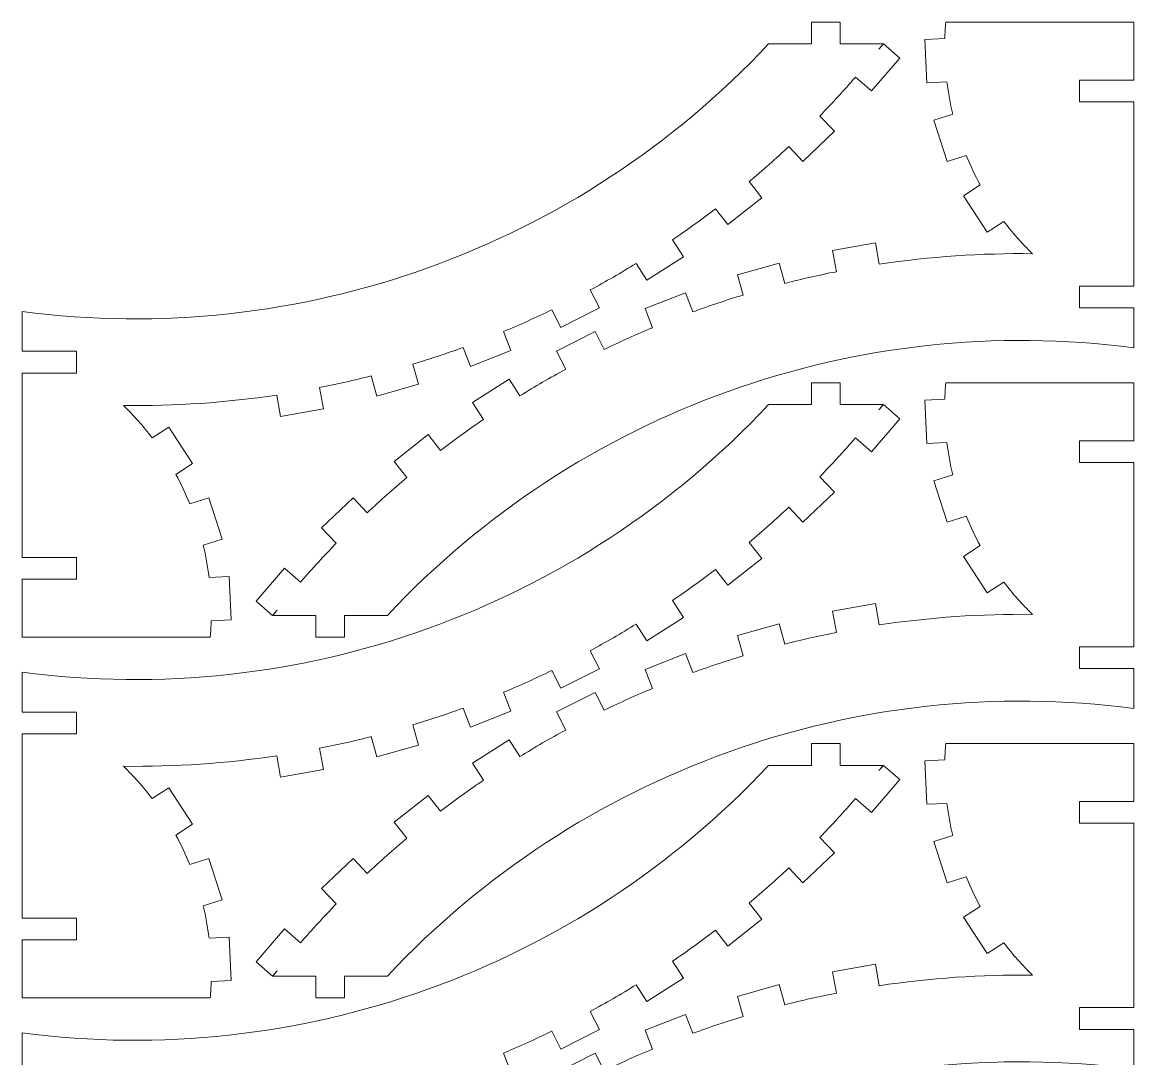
# Model space of a CAD drawing. Header units: millimetres. Extents: x -335 to 313, y -342 to 319.
# Drawn here: x 0.8 to 154.5, y 175.9 to 319.2 of the extents above; entities that cross this region are included whole.
import ezdxf

# ---------------------------------------------------------------- set-up
doc = ezdxf.new("R2010")
doc.units = ezdxf.units.MM
doc.header["$MEASUREMENT"] = 0
doc.layers.add('Camada 1', color=7, linetype='Continuous')

msp = doc.modelspace()

# ---------------------------------------------------------------- linework, layer by layer
at = {"layer": 'Camada 1', "lineweight": 20}
for points in [[(0.8159, 245.2043), (0.8159, 245.2043), (0.8159, 246.9854), (0.8159, 246.9854), (0.8159, 246.9854), (0.8159, 246.9854), (0.8159, 249.5902), (0.8159, 249.5902), (0.8159, 249.5902), (0.8159, 249.5902), (0.8159, 250.8684), (0.8159, 250.8684), (0.8159, 250.8684), (0.8159, 250.8684), (0.8159, 252.1183), (0.8159, 252.1183), (0.8159, 252.1183), (0.8159, 252.1183), (0.8159, 255.8754), (0.8159, 255.8754), (0.8159, 255.8754), (0.8159, 255.8754), (0.8159, 257.0597), (0.8159, 257.0597), (0.8159, 257.0597), (0.8159, 257.0597), (0.8159, 260.6249), (0.8159, 260.6249), (0.8159, 260.6249), (0.8159, 263.9847), (0.8159, 267.3445), (0.8159, 270.7043), (0.8159, 270.7043), (0.8159, 270.7043), (8.3074, 270.7043), (8.3074, 270.7043), (8.3074, 270.7043), (8.3074, 270.7043), (8.3074, 273.7043), (8.3074, 273.7043), (8.3074, 273.7043), (8.3074, 273.7043), (0.8159, 273.7043), (0.8159, 273.7043), (0.8159, 273.7043), (0.8159, 273.7043), (0.8159, 279.2072), (0.8159, 279.2072), (0.8159, 279.2072), (39.1593, 274.1957), (77.568, 287.9687), (103.9892, 316.2043), (103.9892, 316.2043), (103.9892, 316.2043), (109.9026, 316.2043), (109.9026, 316.2043), (109.9026, 316.2043), (109.9026, 316.2043), (109.9026, 319.2043), (109.9026, 319.2043), (109.9026, 319.2043), (109.9026, 319.2043), (113.9026, 319.2043), (113.9026, 319.2043), (113.9026, 319.2043), (113.9026, 319.2043), (113.9026, 316.2043), (113.9026, 316.2043), (113.9026, 316.2043), (113.9026, 316.2043), (119.8159, 316.2043), (119.8159, 316.2043), (119.8159, 316.2043), (119.6295, 315.9691), (119.4423, 315.7346), (119.2544, 315.5007), (119.2544, 315.5007), (119.2544, 315.5007), (119.8574, 316.2043), (119.8574, 316.2043), (119.8574, 316.2043), (119.8574, 316.2043), (122.1353, 314.2521), (122.1353, 314.2521), (122.1353, 314.2521), (122.1353, 314.2521), (118.2308, 309.6963), (118.2308, 309.6963), (118.2308, 309.6963), (118.2308, 309.6963), (116.0004, 311.6078), (116.0004, 311.6078), (116.0004, 311.6078), (114.4034, 309.7702), (112.7559, 307.9772), (111.0597, 306.2307), (111.0597, 306.2307), (111.0597, 306.2307), (113.0802, 304.1219), (113.0802, 304.1219), (113.0802, 304.1219), (113.0802, 304.1219), (108.7478, 299.9709), (108.7478, 299.9709), (108.7478, 299.9709), (108.7478, 299.9709), (106.7824, 302.0223), (106.7824, 302.0223), (106.7824, 302.0223), (105.0066, 300.3528), (103.1849, 298.7328), (101.3193, 297.1642), (101.3193, 297.1642), (101.3193, 297.1642), (103.0754, 294.9285), (103.0754, 294.9285), (103.0754, 294.9285), (103.0754, 294.9285), (98.3568, 291.2224), (98.3568, 291.2224), (98.3568, 291.2224), (98.3568, 291.2224), (96.6402, 293.408), (96.6402, 293.408), (96.6402, 293.408), (94.704, 291.9248), (92.7271, 290.4955), (90.7118, 289.1219), (90.7118, 289.1219), (90.7118, 289.1219), (92.2172, 286.7606), (92.2172, 286.7606), (92.2172, 286.7606), (92.2172, 286.7606), (87.158, 283.535), (87.158, 283.535), (87.158, 283.535), (87.158, 283.535), (85.6782, 285.856), (85.6782, 285.856), (85.6782, 285.856), (83.6021, 284.5751), (81.4908, 283.352), (79.3469, 282.1881), (79.3469, 282.1881), (79.3469, 282.1881), (80.6104, 279.6968), (80.6104, 279.6968), (80.6104, 279.6968), (80.6104, 279.6968), (75.2593, 276.9829), (75.2593, 276.9829), (75.2593, 276.9829), (75.2593, 276.9829), (74.0101, 279.446), (74.0101, 279.446), (74.0101, 279.446), (71.8161, 278.381), (69.593, 277.377), (67.3434, 276.4352), (67.3434, 276.4352), (67.3434, 276.4352), (68.3669, 273.8052), (68.3669, 273.8052), (68.3669, 273.8052), (68.3669, 273.8052), (62.7754, 271.6292), (62.7754, 271.6292), (62.7754, 271.6292), (62.7754, 271.6292), (61.7576, 274.2445), (61.7576, 274.2445), (61.7576, 274.2445), (59.4692, 273.4065), (57.158, 272.632), (54.8267, 271.922), (54.8267, 271.922), (54.8267, 271.922), (55.6046, 269.1427), (55.6046, 269.1427), (55.6046, 269.1427), (55.6046, 269.1427), (49.8266, 267.5255), (49.8266, 267.5255), (49.8266, 267.5255), (49.8266, 267.5255), (49.0487, 270.3047), (49.0487, 270.3047), (49.0487, 270.3047), (46.6904, 269.7021), (44.3159, 269.1648), (41.9278, 268.6935), (41.9278, 268.6935), (41.9278, 268.6935), (42.4466, 265.7542), (42.4466, 265.7542), (42.4466, 265.7542), (42.4466, 265.7542), (36.5379, 264.7114), (36.5379, 264.7114), (36.5379, 264.7114), (36.5379, 264.7114), (36.0165, 267.6657), (36.0165, 267.6657), (36.0165, 267.6657), (29.0004, 266.6096), (21.9106, 266.1209), (14.8159, 266.2043), (14.8159, 266.2043), (16.2474, 264.8145), (17.5729, 263.3195), (18.7813, 261.7319), (18.7813, 261.7319), (18.7813, 261.7319), (21.1022, 263.2377), (21.1022, 263.2377), (21.1022, 263.2377), (21.1022, 263.2377), (24.3679, 258.2043), (24.3679, 258.2043), (24.3679, 258.2043), (24.3679, 258.2043), (22.047, 256.6985), (22.047, 256.6985), (22.047, 256.6985), (22.7708, 255.3748), (23.4193, 254.0113), (23.9891, 252.6144), (23.9891, 252.6144), (23.9891, 252.6144), (26.622, 253.4644), (26.622, 253.4644), (26.622, 253.4644), (26.622, 253.4644), (28.4653, 247.7545), (28.4653, 247.7545), (28.4653, 247.7545), (28.4653, 247.7545), (25.8324, 246.9046), (25.8324, 246.9046), (25.8324, 246.9046), (26.1869, 245.4382), (26.4582, 243.9529), (26.6449, 242.4558), (26.6449, 242.4558), (26.6449, 242.4558), (29.4082, 242.5914), (29.4082, 242.5914), (29.4082, 242.5914), (29.4082, 242.5914), (29.7021, 236.5986), (29.7021, 236.5986), (29.7021, 236.5986), (29.7021, 236.5986), (26.9388, 236.463), (26.9388, 236.463), (26.9388, 236.463), (26.9191, 235.7091), (26.8782, 234.9559), (26.8159, 234.2043), (26.8159, 234.2043), (26.8159, 234.2043), (0.8159, 234.2043), (0.8159, 234.2043), (0.8159, 234.2043), (0.8159, 234.2043), (0.8159, 242.2043), (0.8159, 242.2043), (0.8159, 242.2043), (0.8159, 242.2043), (8.3074, 242.2043), (8.3074, 242.2043), (8.3074, 242.2043), (8.3074, 242.2043), (8.3074, 245.2043), (8.3074, 245.2043), (8.3074, 245.2043), (8.3074, 245.2043), (0.8159, 245.2043), (0.8159, 245.2043)], [(154.4739, 308.2043), (154.4739, 308.2043), (154.4739, 305.1937), (154.4739, 305.1937), (154.4739, 305.1937), (154.4739, 305.1937), (154.4739, 299.9421), (154.4739, 299.9421), (154.4739, 299.9421), (154.4739, 299.9421), (154.4739, 298.2488), (154.4739, 298.2488), (154.4739, 298.2488), (154.4739, 298.2488), (154.4739, 294.4516), (154.4739, 294.4516), (154.4739, 294.4516), (154.4739, 294.4516), (154.4739, 293.4051), (154.4739, 293.4051), (154.4739, 293.4051), (154.4739, 293.4051), (154.4739, 292.4408), (154.4739, 292.4408), (154.4739, 292.4408), (154.4739, 292.4408), (154.4739, 286.4286), (154.4739, 286.4286), (154.4739, 286.4286), (154.4739, 286.4286), (154.4739, 282.7043), (154.4739, 282.7043), (154.4739, 282.7043), (154.4739, 282.7043), (146.9824, 282.7043), (146.9824, 282.7043), (146.9824, 282.7043), (146.9824, 282.7043), (146.9824, 279.7043), (146.9824, 279.7043), (146.9824, 279.7043), (146.9824, 279.7043), (154.4739, 279.7043), (154.4739, 279.7043), (154.4739, 279.7043), (154.4739, 279.7043), (154.4739, 274.2014), (154.4739, 274.2014), (154.4739, 274.2014), (116.1305, 279.2129), (77.7218, 265.4399), (51.3006, 237.2043), (51.3006, 237.2043), (51.3006, 237.2043), (45.3872, 237.2043), (45.3872, 237.2043), (45.3872, 237.2043), (45.3872, 237.2043), (45.3872, 234.2043), (45.3872, 234.2043), (45.3872, 234.2043), (45.3872, 234.2043), (41.3872, 234.2043), (41.3872, 234.2043), (41.3872, 234.2043), (41.3872, 234.2043), (41.3872, 237.2043), (41.3872, 237.2043), (41.3872, 237.2043), (41.3872, 237.2043), (35.4739, 237.2043), (35.4739, 237.2043), (35.4739, 237.2043), (35.6603, 237.4395), (35.8475, 237.674), (36.0354, 237.9079), (36.0354, 237.9079), (36.0354, 237.9079), (35.4324, 237.2043), (35.4324, 237.2043), (35.4324, 237.2043), (35.4324, 237.2043), (33.1545, 239.1565), (33.1545, 239.1565), (33.1545, 239.1565), (33.1545, 239.1565), (37.059, 243.7123), (37.059, 243.7123), (37.059, 243.7123), (37.059, 243.7123), (39.2894, 241.8008), (39.2894, 241.8008), (39.2894, 241.8008), (40.8864, 243.6384), (42.5339, 245.4314), (44.2301, 247.1779), (44.2301, 247.1779), (44.2301, 247.1779), (42.2096, 249.2867), (42.2096, 249.2867), (42.2096, 249.2867), (42.2096, 249.2867), (46.542, 253.4377), (46.542, 253.4377), (46.542, 253.4377), (46.542, 253.4377), (48.5074, 251.3863), (48.5074, 251.3863), (48.5074, 251.3863), (50.2832, 253.0558), (52.1049, 254.6758), (53.9705, 256.2444), (53.9705, 256.2444), (53.9705, 256.2444), (52.2144, 258.4801), (52.2144, 258.4801), (52.2144, 258.4801), (52.2144, 258.4801), (56.933, 262.1862), (56.933, 262.1862), (56.933, 262.1862), (56.933, 262.1862), (58.6496, 260.0006), (58.6496, 260.0006), (58.6496, 260.0006), (60.5858, 261.4838), (62.5627, 262.9131), (64.578, 264.2867), (64.578, 264.2867), (64.578, 264.2867), (63.0726, 266.648), (63.0726, 266.648), (63.0726, 266.648), (63.0726, 266.648), (68.1318, 269.8736), (68.1318, 269.8736), (68.1318, 269.8736), (68.1318, 269.8736), (69.6116, 267.5526), (69.6116, 267.5526), (69.6116, 267.5526), (71.6877, 268.8335), (73.799, 270.0566), (75.9429, 271.2205), (75.9429, 271.2205), (75.9429, 271.2205), (74.6794, 273.7118), (74.6794, 273.7118), (74.6794, 273.7118), (74.6794, 273.7118), (80.0305, 276.4257), (80.0305, 276.4257), (80.0305, 276.4257), (80.0305, 276.4257), (81.2797, 273.9626), (81.2797, 273.9626), (81.2797, 273.9626), (83.4737, 275.0276), (85.6968, 276.0316), (87.9464, 276.9734), (87.9464, 276.9734), (87.9464, 276.9734), (86.9229, 279.6034), (86.9229, 279.6034), (86.9229, 279.6034), (86.9229, 279.6034), (92.5144, 281.7794), (92.5144, 281.7794), (92.5144, 281.7794), (92.5144, 281.7794), (93.5322, 279.1641), (93.5322, 279.1641), (93.5322, 279.1641), (95.8206, 280.0021), (98.1318, 280.7766), (100.4631, 281.4866), (100.4631, 281.4866), (100.4631, 281.4866), (99.6852, 284.2659), (99.6852, 284.2659), (99.6852, 284.2659), (99.6852, 284.2659), (105.4632, 285.8831), (105.4632, 285.8831), (105.4632, 285.8831), (105.4632, 285.8831), (106.2411, 283.1039), (106.2411, 283.1039), (106.2411, 283.1039), (108.5994, 283.7065), (110.9739, 284.2438), (113.362, 284.7151), (113.362, 284.7151), (113.362, 284.7151), (112.8432, 287.6544), (112.8432, 287.6544), (112.8432, 287.6544), (112.8432, 287.6544), (118.7519, 288.6972), (118.7519, 288.6972), (118.7519, 288.6972), (118.7519, 288.6972), (119.2733, 285.7429), (119.2733, 285.7429), (119.2733, 285.7429), (126.2894, 286.799), (133.3792, 287.2877), (140.4739, 287.2043), (140.4739, 287.2043), (139.0424, 288.5941), (137.7169, 290.0891), (136.5085, 291.6767), (136.5085, 291.6767), (136.5085, 291.6767), (134.1876, 290.1709), (134.1876, 290.1709), (134.1876, 290.1709), (134.1876, 290.1709), (130.9219, 295.2043), (130.9219, 295.2043), (130.9219, 295.2043), (130.9219, 295.2043), (133.2428, 296.7101), (133.2428, 296.7101), (133.2428, 296.7101), (132.519, 298.0338), (131.8705, 299.3973), (131.3007, 300.7942), (131.3007, 300.7942), (131.3007, 300.7942), (128.6678, 299.9442), (128.6678, 299.9442), (128.6678, 299.9442), (128.6678, 299.9442), (126.8245, 305.6541), (126.8245, 305.6541), (126.8245, 305.6541), (126.8245, 305.6541), (129.4574, 306.504), (129.4574, 306.504), (129.4574, 306.504), (129.1029, 307.9704), (128.8316, 309.4557), (128.6449, 310.9528), (128.6449, 310.9528), (128.6449, 310.9528), (125.8816, 310.8172), (125.8816, 310.8172), (125.8816, 310.8172), (125.8816, 310.8172), (125.5877, 316.81), (125.5877, 316.81), (125.5877, 316.81), (125.5877, 316.81), (128.351, 316.9456), (128.351, 316.9456), (128.351, 316.9456), (128.3707, 317.6995), (128.4116, 318.4527), (128.4739, 319.2043), (128.4739, 319.2043), (128.4739, 319.2043), (154.4739, 319.2043), (154.4739, 319.2043), (154.4739, 319.2043), (154.4739, 319.2043), (154.4739, 311.2043), (154.4739, 311.2043), (154.4739, 311.2043), (154.4739, 311.2043), (146.9824, 311.2043), (146.9824, 311.2043), (146.9824, 311.2043), (146.9824, 311.2043), (146.9824, 308.2043), (146.9824, 308.2043), (146.9824, 308.2043), (146.9824, 308.2043), (154.4739, 308.2043), (154.4739, 308.2043)], [(0.8159, 195.3343), (0.8159, 195.3343), (0.8159, 197.1154), (0.8159, 197.1154), (0.8159, 197.1154), (0.8159, 197.1154), (0.8159, 199.7202), (0.8159, 199.7202), (0.8159, 199.7202), (0.8159, 199.7202), (0.8159, 200.9984), (0.8159, 200.9984), (0.8159, 200.9984), (0.8159, 200.9984), (0.8159, 202.2483), (0.8159, 202.2483), (0.8159, 202.2483), (0.8159, 202.2483), (0.8159, 206.0054), (0.8159, 206.0054), (0.8159, 206.0054), (0.8159, 206.0054), (0.8159, 207.1897), (0.8159, 207.1897), (0.8159, 207.1897), (0.8159, 207.1897), (0.8159, 210.7549), (0.8159, 210.7549), (0.8159, 210.7549), (0.8159, 214.1147), (0.8159, 217.4745), (0.8159, 220.8343), (0.8159, 220.8343), (0.8159, 220.8343), (8.3074, 220.8343), (8.3074, 220.8343), (8.3074, 220.8343), (8.3074, 220.8343), (8.3074, 223.8343), (8.3074, 223.8343), (8.3074, 223.8343), (8.3074, 223.8343), (0.8159, 223.8343), (0.8159, 223.8343), (0.8159, 223.8343), (0.8159, 223.8343), (0.8159, 229.3372), (0.8159, 229.3372), (0.8159, 229.3372), (39.1593, 224.3257), (77.568, 238.0987), (103.9892, 266.3343), (103.9892, 266.3343), (103.9892, 266.3343), (109.9026, 266.3343), (109.9026, 266.3343), (109.9026, 266.3343), (109.9026, 266.3343), (109.9026, 269.3343), (109.9026, 269.3343), (109.9026, 269.3343), (109.9026, 269.3343), (113.9026, 269.3343), (113.9026, 269.3343), (113.9026, 269.3343), (113.9026, 269.3343), (113.9026, 266.3343), (113.9026, 266.3343), (113.9026, 266.3343), (113.9026, 266.3343), (119.8159, 266.3343), (119.8159, 266.3343), (119.8159, 266.3343), (119.6295, 266.0991), (119.4423, 265.8646), (119.2544, 265.6307), (119.2544, 265.6307), (119.2544, 265.6307), (119.8574, 266.3343), (119.8574, 266.3343), (119.8574, 266.3343), (119.8574, 266.3343), (122.1353, 264.3821), (122.1353, 264.3821), (122.1353, 264.3821), (122.1353, 264.3821), (118.2308, 259.8263), (118.2308, 259.8263), (118.2308, 259.8263), (118.2308, 259.8263), (116.0004, 261.7378), (116.0004, 261.7378), (116.0004, 261.7378), (114.4034, 259.9002), (112.7559, 258.1072), (111.0597, 256.3607), (111.0597, 256.3607), (111.0597, 256.3607), (113.0802, 254.2519), (113.0802, 254.2519), (113.0802, 254.2519), (113.0802, 254.2519), (108.7478, 250.1009), (108.7478, 250.1009), (108.7478, 250.1009), (108.7478, 250.1009), (106.7824, 252.1523), (106.7824, 252.1523), (106.7824, 252.1523), (105.0066, 250.4828), (103.1849, 248.8628), (101.3193, 247.2942), (101.3193, 247.2942), (101.3193, 247.2942), (103.0754, 245.0585), (103.0754, 245.0585), (103.0754, 245.0585), (103.0754, 245.0585), (98.3568, 241.3524), (98.3568, 241.3524), (98.3568, 241.3524), (98.3568, 241.3524), (96.6402, 243.538), (96.6402, 243.538), (96.6402, 243.538), (94.704, 242.0548), (92.7271, 240.6255), (90.7118, 239.2519), (90.7118, 239.2519), (90.7118, 239.2519), (92.2172, 236.8906), (92.2172, 236.8906), (92.2172, 236.8906), (92.2172, 236.8906), (87.158, 233.665), (87.158, 233.665), (87.158, 233.665), (87.158, 233.665), (85.6782, 235.986), (85.6782, 235.986), (85.6782, 235.986), (83.6021, 234.7051), (81.4908, 233.482), (79.3469, 232.3181), (79.3469, 232.3181), (79.3469, 232.3181), (80.6104, 229.8268), (80.6104, 229.8268), (80.6104, 229.8268), (80.6104, 229.8268), (75.2593, 227.1129), (75.2593, 227.1129), (75.2593, 227.1129), (75.2593, 227.1129), (74.0101, 229.576), (74.0101, 229.576), (74.0101, 229.576), (71.8161, 228.511), (69.593, 227.507), (67.3434, 226.5652), (67.3434, 226.5652), (67.3434, 226.5652), (68.3669, 223.9352), (68.3669, 223.9352), (68.3669, 223.9352), (68.3669, 223.9352), (62.7754, 221.7592), (62.7754, 221.7592), (62.7754, 221.7592), (62.7754, 221.7592), (61.7576, 224.3745), (61.7576, 224.3745), (61.7576, 224.3745), (59.4692, 223.5365), (57.158, 222.762), (54.8267, 222.052), (54.8267, 222.052), (54.8267, 222.052), (55.6046, 219.2727), (55.6046, 219.2727), (55.6046, 219.2727), (55.6046, 219.2727), (49.8266, 217.6555), (49.8266, 217.6555), (49.8266, 217.6555), (49.8266, 217.6555), (49.0487, 220.4347), (49.0487, 220.4347), (49.0487, 220.4347), (46.6904, 219.8321), (44.3159, 219.2948), (41.9278, 218.8235), (41.9278, 218.8235), (41.9278, 218.8235), (42.4466, 215.8842), (42.4466, 215.8842), (42.4466, 215.8842), (42.4466, 215.8842), (36.5379, 214.8414), (36.5379, 214.8414), (36.5379, 214.8414), (36.5379, 214.8414), (36.0165, 217.7957), (36.0165, 217.7957), (36.0165, 217.7957), (29.0004, 216.7396), (21.9106, 216.2509), (14.8159, 216.3343), (14.8159, 216.3343), (16.2474, 214.9445), (17.5729, 213.4495), (18.7813, 211.8619), (18.7813, 211.8619), (18.7813, 211.8619), (21.1022, 213.3677), (21.1022, 213.3677), (21.1022, 213.3677), (21.1022, 213.3677), (24.3679, 208.3343), (24.3679, 208.3343), (24.3679, 208.3343), (24.3679, 208.3343), (22.047, 206.8285), (22.047, 206.8285), (22.047, 206.8285), (22.7708, 205.5048), (23.4193, 204.1413), (23.9891, 202.7444), (23.9891, 202.7444), (23.9891, 202.7444), (26.622, 203.5944), (26.622, 203.5944), (26.622, 203.5944), (26.622, 203.5944), (28.4653, 197.8845), (28.4653, 197.8845), (28.4653, 197.8845), (28.4653, 197.8845), (25.8324, 197.0346), (25.8324, 197.0346), (25.8324, 197.0346), (26.1869, 195.5682), (26.4582, 194.0829), (26.6449, 192.5858), (26.6449, 192.5858), (26.6449, 192.5858), (29.4082, 192.7214), (29.4082, 192.7214), (29.4082, 192.7214), (29.4082, 192.7214), (29.7021, 186.7286), (29.7021, 186.7286), (29.7021, 186.7286), (29.7021, 186.7286), (26.9388, 186.593), (26.9388, 186.593), (26.9388, 186.593), (26.9191, 185.8391), (26.8782, 185.0859), (26.8159, 184.3343), (26.8159, 184.3343), (26.8159, 184.3343), (0.8159, 184.3343), (0.8159, 184.3343), (0.8159, 184.3343), (0.8159, 184.3343), (0.8159, 192.3343), (0.8159, 192.3343), (0.8159, 192.3343), (0.8159, 192.3343), (8.3074, 192.3343), (8.3074, 192.3343), (8.3074, 192.3343), (8.3074, 192.3343), (8.3074, 195.3343), (8.3074, 195.3343), (8.3074, 195.3343), (8.3074, 195.3343), (0.8159, 195.3343), (0.8159, 195.3343)], [(154.4739, 258.3343), (154.4739, 258.3343), (154.4739, 255.3237), (154.4739, 255.3237), (154.4739, 255.3237), (154.4739, 255.3237), (154.4739, 250.0721), (154.4739, 250.0721), (154.4739, 250.0721), (154.4739, 250.0721), (154.4739, 248.3788), (154.4739, 248.3788), (154.4739, 248.3788), (154.4739, 248.3788), (154.4739, 244.5816), (154.4739, 244.5816), (154.4739, 244.5816), (154.4739, 244.5816), (154.4739, 243.5351), (154.4739, 243.5351), (154.4739, 243.5351), (154.4739, 243.5351), (154.4739, 242.5708), (154.4739, 242.5708), (154.4739, 242.5708), (154.4739, 242.5708), (154.4739, 236.5586), (154.4739, 236.5586), (154.4739, 236.5586), (154.4739, 236.5586), (154.4739, 232.8343), (154.4739, 232.8343), (154.4739, 232.8343), (154.4739, 232.8343), (146.9824, 232.8343), (146.9824, 232.8343), (146.9824, 232.8343), (146.9824, 232.8343), (146.9824, 229.8343), (146.9824, 229.8343), (146.9824, 229.8343), (146.9824, 229.8343), (154.4739, 229.8343), (154.4739, 229.8343), (154.4739, 229.8343), (154.4739, 229.8343), (154.4739, 224.3314), (154.4739, 224.3314), (154.4739, 224.3314), (116.1305, 229.3429), (77.7218, 215.5699), (51.3006, 187.3343), (51.3006, 187.3343), (51.3006, 187.3343), (45.3872, 187.3343), (45.3872, 187.3343), (45.3872, 187.3343), (45.3872, 187.3343), (45.3872, 184.3343), (45.3872, 184.3343), (45.3872, 184.3343), (45.3872, 184.3343), (41.3872, 184.3343), (41.3872, 184.3343), (41.3872, 184.3343), (41.3872, 184.3343), (41.3872, 187.3343), (41.3872, 187.3343), (41.3872, 187.3343), (41.3872, 187.3343), (35.4739, 187.3343), (35.4739, 187.3343), (35.4739, 187.3343), (35.6603, 187.5695), (35.8475, 187.804), (36.0354, 188.0379), (36.0354, 188.0379), (36.0354, 188.0379), (35.4324, 187.3343), (35.4324, 187.3343), (35.4324, 187.3343), (35.4324, 187.3343), (33.1545, 189.2865), (33.1545, 189.2865), (33.1545, 189.2865), (33.1545, 189.2865), (37.059, 193.8423), (37.059, 193.8423), (37.059, 193.8423), (37.059, 193.8423), (39.2894, 191.9308), (39.2894, 191.9308), (39.2894, 191.9308), (40.8864, 193.7684), (42.5339, 195.5614), (44.2301, 197.3079), (44.2301, 197.3079), (44.2301, 197.3079), (42.2096, 199.4167), (42.2096, 199.4167), (42.2096, 199.4167), (42.2096, 199.4167), (46.542, 203.5677), (46.542, 203.5677), (46.542, 203.5677), (46.542, 203.5677), (48.5074, 201.5163), (48.5074, 201.5163), (48.5074, 201.5163), (50.2832, 203.1858), (52.1049, 204.8058), (53.9705, 206.3744), (53.9705, 206.3744), (53.9705, 206.3744), (52.2144, 208.6101), (52.2144, 208.6101), (52.2144, 208.6101), (52.2144, 208.6101), (56.933, 212.3162), (56.933, 212.3162), (56.933, 212.3162), (56.933, 212.3162), (58.6496, 210.1306), (58.6496, 210.1306), (58.6496, 210.1306), (60.5858, 211.6138), (62.5627, 213.0431), (64.578, 214.4167), (64.578, 214.4167), (64.578, 214.4167), (63.0726, 216.778), (63.0726, 216.778), (63.0726, 216.778), (63.0726, 216.778), (68.1318, 220.0036), (68.1318, 220.0036), (68.1318, 220.0036), (68.1318, 220.0036), (69.6116, 217.6826), (69.6116, 217.6826), (69.6116, 217.6826), (71.6877, 218.9635), (73.799, 220.1866), (75.9429, 221.3505), (75.9429, 221.3505), (75.9429, 221.3505), (74.6794, 223.8418), (74.6794, 223.8418), (74.6794, 223.8418), (74.6794, 223.8418), (80.0305, 226.5557), (80.0305, 226.5557), (80.0305, 226.5557), (80.0305, 226.5557), (81.2797, 224.0926), (81.2797, 224.0926), (81.2797, 224.0926), (83.4737, 225.1576), (85.6968, 226.1616), (87.9464, 227.1034), (87.9464, 227.1034), (87.9464, 227.1034), (86.9229, 229.7334), (86.9229, 229.7334), (86.9229, 229.7334), (86.9229, 229.7334), (92.5144, 231.9094), (92.5144, 231.9094), (92.5144, 231.9094), (92.5144, 231.9094), (93.5322, 229.2941), (93.5322, 229.2941), (93.5322, 229.2941), (95.8206, 230.1321), (98.1318, 230.9066), (100.4631, 231.6166), (100.4631, 231.6166), (100.4631, 231.6166), (99.6852, 234.3959), (99.6852, 234.3959), (99.6852, 234.3959), (99.6852, 234.3959), (105.4632, 236.0131), (105.4632, 236.0131), (105.4632, 236.0131), (105.4632, 236.0131), (106.2411, 233.2339), (106.2411, 233.2339), (106.2411, 233.2339), (108.5994, 233.8365), (110.9739, 234.3738), (113.362, 234.8451), (113.362, 234.8451), (113.362, 234.8451), (112.8432, 237.7844), (112.8432, 237.7844), (112.8432, 237.7844), (112.8432, 237.7844), (118.7519, 238.8272), (118.7519, 238.8272), (118.7519, 238.8272), (118.7519, 238.8272), (119.2733, 235.8729), (119.2733, 235.8729), (119.2733, 235.8729), (126.2894, 236.929), (133.3792, 237.4177), (140.4739, 237.3343), (140.4739, 237.3343), (139.0424, 238.7241), (137.7169, 240.2191), (136.5085, 241.8067), (136.5085, 241.8067), (136.5085, 241.8067), (134.1876, 240.3009), (134.1876, 240.3009), (134.1876, 240.3009), (134.1876, 240.3009), (130.9219, 245.3343), (130.9219, 245.3343), (130.9219, 245.3343), (130.9219, 245.3343), (133.2428, 246.8401), (133.2428, 246.8401), (133.2428, 246.8401), (132.519, 248.1638), (131.8705, 249.5273), (131.3007, 250.9242), (131.3007, 250.9242), (131.3007, 250.9242), (128.6678, 250.0742), (128.6678, 250.0742), (128.6678, 250.0742), (128.6678, 250.0742), (126.8245, 255.7841), (126.8245, 255.7841), (126.8245, 255.7841), (126.8245, 255.7841), (129.4574, 256.634), (129.4574, 256.634), (129.4574, 256.634), (129.1029, 258.1004), (128.8316, 259.5857), (128.6449, 261.0828), (128.6449, 261.0828), (128.6449, 261.0828), (125.8816, 260.9472), (125.8816, 260.9472), (125.8816, 260.9472), (125.8816, 260.9472), (125.5877, 266.94), (125.5877, 266.94), (125.5877, 266.94), (125.5877, 266.94), (128.351, 267.0756), (128.351, 267.0756), (128.351, 267.0756), (128.3707, 267.8295), (128.4116, 268.5827), (128.4739, 269.3343), (128.4739, 269.3343), (128.4739, 269.3343), (154.4739, 269.3343), (154.4739, 269.3343), (154.4739, 269.3343), (154.4739, 269.3343), (154.4739, 261.3343), (154.4739, 261.3343), (154.4739, 261.3343), (154.4739, 261.3343), (146.9824, 261.3343), (146.9824, 261.3343), (146.9824, 261.3343), (146.9824, 261.3343), (146.9824, 258.3343), (146.9824, 258.3343), (146.9824, 258.3343), (146.9824, 258.3343), (154.4739, 258.3343), (154.4739, 258.3343)], [(0.8159, 145.4643), (0.8159, 145.4643), (0.8159, 147.2454), (0.8159, 147.2454), (0.8159, 147.2454), (0.8159, 147.2454), (0.8159, 149.8502), (0.8159, 149.8502), (0.8159, 149.8502), (0.8159, 149.8502), (0.8159, 151.1284), (0.8159, 151.1284), (0.8159, 151.1284), (0.8159, 151.1284), (0.8159, 152.3783), (0.8159, 152.3783), (0.8159, 152.3783), (0.8159, 152.3783), (0.8159, 156.1354), (0.8159, 156.1354), (0.8159, 156.1354), (0.8159, 156.1354), (0.8159, 157.3197), (0.8159, 157.3197), (0.8159, 157.3197), (0.8159, 157.3197), (0.8159, 160.8849), (0.8159, 160.8849), (0.8159, 160.8849), (0.8159, 164.2447), (0.8159, 167.6045), (0.8159, 170.9643), (0.8159, 170.9643), (0.8159, 170.9643), (8.3074, 170.9643), (8.3074, 170.9643), (8.3074, 170.9643), (8.3074, 170.9643), (8.3074, 173.9643), (8.3074, 173.9643), (8.3074, 173.9643), (8.3074, 173.9643), (0.8159, 173.9643), (0.8159, 173.9643), (0.8159, 173.9643), (0.8159, 173.9643), (0.8159, 179.4672), (0.8159, 179.4672), (0.8159, 179.4672), (39.1593, 174.4557), (77.568, 188.2287), (103.9892, 216.4643), (103.9892, 216.4643), (103.9892, 216.4643), (109.9026, 216.4643), (109.9026, 216.4643), (109.9026, 216.4643), (109.9026, 216.4643), (109.9026, 219.4643), (109.9026, 219.4643), (109.9026, 219.4643), (109.9026, 219.4643), (113.9026, 219.4643), (113.9026, 219.4643), (113.9026, 219.4643), (113.9026, 219.4643), (113.9026, 216.4643), (113.9026, 216.4643), (113.9026, 216.4643), (113.9026, 216.4643), (119.8159, 216.4643), (119.8159, 216.4643), (119.8159, 216.4643), (119.6295, 216.2291), (119.4423, 215.9946), (119.2544, 215.7607), (119.2544, 215.7607), (119.2544, 215.7607), (119.8574, 216.4643), (119.8574, 216.4643), (119.8574, 216.4643), (119.8574, 216.4643), (122.1353, 214.5121), (122.1353, 214.5121), (122.1353, 214.5121), (122.1353, 214.5121), (118.2308, 209.9563), (118.2308, 209.9563), (118.2308, 209.9563), (118.2308, 209.9563), (116.0004, 211.8678), (116.0004, 211.8678), (116.0004, 211.8678), (114.4034, 210.0302), (112.7559, 208.2372), (111.0597, 206.4907), (111.0597, 206.4907), (111.0597, 206.4907), (113.0802, 204.3819), (113.0802, 204.3819), (113.0802, 204.3819), (113.0802, 204.3819), (108.7478, 200.2309), (108.7478, 200.2309), (108.7478, 200.2309), (108.7478, 200.2309), (106.7824, 202.2823), (106.7824, 202.2823), (106.7824, 202.2823), (105.0066, 200.6128), (103.1849, 198.9928), (101.3193, 197.4242), (101.3193, 197.4242), (101.3193, 197.4242), (103.0754, 195.1885), (103.0754, 195.1885), (103.0754, 195.1885), (103.0754, 195.1885), (98.3568, 191.4824), (98.3568, 191.4824), (98.3568, 191.4824), (98.3568, 191.4824), (96.6402, 193.668), (96.6402, 193.668), (96.6402, 193.668), (94.704, 192.1848), (92.7271, 190.7555), (90.7118, 189.3819), (90.7118, 189.3819), (90.7118, 189.3819), (92.2172, 187.0206), (92.2172, 187.0206), (92.2172, 187.0206), (92.2172, 187.0206), (87.158, 183.795), (87.158, 183.795), (87.158, 183.795), (87.158, 183.795), (85.6782, 186.116), (85.6782, 186.116), (85.6782, 186.116), (83.6021, 184.8351), (81.4908, 183.612), (79.3469, 182.4481), (79.3469, 182.4481), (79.3469, 182.4481), (80.6104, 179.9568), (80.6104, 179.9568), (80.6104, 179.9568), (80.6104, 179.9568), (75.2593, 177.2429), (75.2593, 177.2429), (75.2593, 177.2429), (75.2593, 177.2429), (74.0101, 179.706), (74.0101, 179.706), (74.0101, 179.706), (71.8161, 178.641), (69.593, 177.637), (67.3434, 176.6952), (67.3434, 176.6952), (67.3434, 176.6952), (68.3669, 174.0652), (68.3669, 174.0652), (68.3669, 174.0652), (68.3669, 174.0652), (62.7754, 171.8892), (62.7754, 171.8892), (62.7754, 171.8892), (62.7754, 171.8892), (61.7576, 174.5045), (61.7576, 174.5045), (61.7576, 174.5045), (59.4692, 173.6665), (57.158, 172.892), (54.8267, 172.182), (54.8267, 172.182), (54.8267, 172.182), (55.6046, 169.4027), (55.6046, 169.4027), (55.6046, 169.4027), (55.6046, 169.4027), (49.8266, 167.7855), (49.8266, 167.7855), (49.8266, 167.7855), (49.8266, 167.7855), (49.0487, 170.5647), (49.0487, 170.5647), (49.0487, 170.5647), (46.6904, 169.9621), (44.3159, 169.4248), (41.9278, 168.9535), (41.9278, 168.9535), (41.9278, 168.9535), (42.4466, 166.0142), (42.4466, 166.0142), (42.4466, 166.0142), (42.4466, 166.0142), (36.5379, 164.9714), (36.5379, 164.9714), (36.5379, 164.9714), (36.5379, 164.9714), (36.0165, 167.9257), (36.0165, 167.9257), (36.0165, 167.9257), (29.0004, 166.8696), (21.9106, 166.3809), (14.8159, 166.4643), (14.8159, 166.4643), (16.2474, 165.0745), (17.5729, 163.5795), (18.7813, 161.9919), (18.7813, 161.9919), (18.7813, 161.9919), (21.1022, 163.4977), (21.1022, 163.4977), (21.1022, 163.4977), (21.1022, 163.4977), (24.3679, 158.4643), (24.3679, 158.4643), (24.3679, 158.4643), (24.3679, 158.4643), (22.047, 156.9585), (22.047, 156.9585), (22.047, 156.9585), (22.7708, 155.6348), (23.4193, 154.2713), (23.9891, 152.8744), (23.9891, 152.8744), (23.9891, 152.8744), (26.622, 153.7244), (26.622, 153.7244), (26.622, 153.7244), (26.622, 153.7244), (28.4653, 148.0145), (28.4653, 148.0145), (28.4653, 148.0145), (28.4653, 148.0145), (25.8324, 147.1646), (25.8324, 147.1646), (25.8324, 147.1646), (26.1869, 145.6982), (26.4582, 144.2129), (26.6449, 142.7158), (26.6449, 142.7158), (26.6449, 142.7158), (29.4082, 142.8514), (29.4082, 142.8514), (29.4082, 142.8514), (29.4082, 142.8514), (29.7021, 136.8586), (29.7021, 136.8586), (29.7021, 136.8586), (29.7021, 136.8586), (26.9388, 136.723), (26.9388, 136.723), (26.9388, 136.723), (26.9191, 135.9691), (26.8782, 135.2159), (26.8159, 134.4643), (26.8159, 134.4643), (26.8159, 134.4643), (0.8159, 134.4643), (0.8159, 134.4643), (0.8159, 134.4643), (0.8159, 134.4643), (0.8159, 142.4643), (0.8159, 142.4643), (0.8159, 142.4643), (0.8159, 142.4643), (8.3074, 142.4643), (8.3074, 142.4643), (8.3074, 142.4643), (8.3074, 142.4643), (8.3074, 145.4643), (8.3074, 145.4643), (8.3074, 145.4643), (8.3074, 145.4643), (0.8159, 145.4643), (0.8159, 145.4643)], [(154.4739, 208.4643), (154.4739, 208.4643), (154.4739, 205.4537), (154.4739, 205.4537), (154.4739, 205.4537), (154.4739, 205.4537), (154.4739, 200.2021), (154.4739, 200.2021), (154.4739, 200.2021), (154.4739, 200.2021), (154.4739, 198.5088), (154.4739, 198.5088), (154.4739, 198.5088), (154.4739, 198.5088), (154.4739, 194.7116), (154.4739, 194.7116), (154.4739, 194.7116), (154.4739, 194.7116), (154.4739, 193.6651), (154.4739, 193.6651), (154.4739, 193.6651), (154.4739, 193.6651), (154.4739, 192.7008), (154.4739, 192.7008), (154.4739, 192.7008), (154.4739, 192.7008), (154.4739, 186.6886), (154.4739, 186.6886), (154.4739, 186.6886), (154.4739, 186.6886), (154.4739, 182.9643), (154.4739, 182.9643), (154.4739, 182.9643), (154.4739, 182.9643), (146.9824, 182.9643), (146.9824, 182.9643), (146.9824, 182.9643), (146.9824, 182.9643), (146.9824, 179.9643), (146.9824, 179.9643), (146.9824, 179.9643), (146.9824, 179.9643), (154.4739, 179.9643), (154.4739, 179.9643), (154.4739, 179.9643), (154.4739, 179.9643), (154.4739, 174.4614), (154.4739, 174.4614), (154.4739, 174.4614), (116.1305, 179.4729), (77.7218, 165.6999), (51.3006, 137.4643), (51.3006, 137.4643), (51.3006, 137.4643), (45.3872, 137.4643), (45.3872, 137.4643), (45.3872, 137.4643), (45.3872, 137.4643), (45.3872, 134.4643), (45.3872, 134.4643), (45.3872, 134.4643), (45.3872, 134.4643), (41.3872, 134.4643), (41.3872, 134.4643), (41.3872, 134.4643), (41.3872, 134.4643), (41.3872, 137.4643), (41.3872, 137.4643), (41.3872, 137.4643), (41.3872, 137.4643), (35.4739, 137.4643), (35.4739, 137.4643), (35.4739, 137.4643), (35.6603, 137.6995), (35.8475, 137.934), (36.0354, 138.1679), (36.0354, 138.1679), (36.0354, 138.1679), (35.4324, 137.4643), (35.4324, 137.4643), (35.4324, 137.4643), (35.4324, 137.4643), (33.1545, 139.4165), (33.1545, 139.4165), (33.1545, 139.4165), (33.1545, 139.4165), (37.059, 143.9723), (37.059, 143.9723), (37.059, 143.9723), (37.059, 143.9723), (39.2894, 142.0608), (39.2894, 142.0608), (39.2894, 142.0608), (40.8864, 143.8984), (42.5339, 145.6914), (44.2301, 147.4379), (44.2301, 147.4379), (44.2301, 147.4379), (42.2096, 149.5467), (42.2096, 149.5467), (42.2096, 149.5467), (42.2096, 149.5467), (46.542, 153.6977), (46.542, 153.6977), (46.542, 153.6977), (46.542, 153.6977), (48.5074, 151.6463), (48.5074, 151.6463), (48.5074, 151.6463), (50.2832, 153.3158), (52.1049, 154.9358), (53.9705, 156.5044), (53.9705, 156.5044), (53.9705, 156.5044), (52.2144, 158.7401), (52.2144, 158.7401), (52.2144, 158.7401), (52.2144, 158.7401), (56.933, 162.4462), (56.933, 162.4462), (56.933, 162.4462), (56.933, 162.4462), (58.6496, 160.2606), (58.6496, 160.2606), (58.6496, 160.2606), (60.5858, 161.7438), (62.5627, 163.1731), (64.578, 164.5467), (64.578, 164.5467), (64.578, 164.5467), (63.0726, 166.908), (63.0726, 166.908), (63.0726, 166.908), (63.0726, 166.908), (68.1318, 170.1336), (68.1318, 170.1336), (68.1318, 170.1336), (68.1318, 170.1336), (69.6116, 167.8126), (69.6116, 167.8126), (69.6116, 167.8126), (71.6877, 169.0935), (73.799, 170.3166), (75.9429, 171.4805), (75.9429, 171.4805), (75.9429, 171.4805), (74.6794, 173.9718), (74.6794, 173.9718), (74.6794, 173.9718), (74.6794, 173.9718), (80.0305, 176.6857), (80.0305, 176.6857), (80.0305, 176.6857), (80.0305, 176.6857), (81.2797, 174.2226), (81.2797, 174.2226), (81.2797, 174.2226), (83.4737, 175.2876), (85.6968, 176.2916), (87.9464, 177.2334), (87.9464, 177.2334), (87.9464, 177.2334), (86.9229, 179.8634), (86.9229, 179.8634), (86.9229, 179.8634), (86.9229, 179.8634), (92.5144, 182.0394), (92.5144, 182.0394), (92.5144, 182.0394), (92.5144, 182.0394), (93.5322, 179.4241), (93.5322, 179.4241), (93.5322, 179.4241), (95.8206, 180.2621), (98.1318, 181.0366), (100.4631, 181.7466), (100.4631, 181.7466), (100.4631, 181.7466), (99.6852, 184.5259), (99.6852, 184.5259), (99.6852, 184.5259), (99.6852, 184.5259), (105.4632, 186.1431), (105.4632, 186.1431), (105.4632, 186.1431), (105.4632, 186.1431), (106.2411, 183.3639), (106.2411, 183.3639), (106.2411, 183.3639), (108.5994, 183.9665), (110.9739, 184.5038), (113.362, 184.9751), (113.362, 184.9751), (113.362, 184.9751), (112.8432, 187.9144), (112.8432, 187.9144), (112.8432, 187.9144), (112.8432, 187.9144), (118.7519, 188.9572), (118.7519, 188.9572), (118.7519, 188.9572), (118.7519, 188.9572), (119.2733, 186.0029), (119.2733, 186.0029), (119.2733, 186.0029), (126.2894, 187.059), (133.3792, 187.5477), (140.4739, 187.4643), (140.4739, 187.4643), (139.0424, 188.8541), (137.7169, 190.3491), (136.5085, 191.9367), (136.5085, 191.9367), (136.5085, 191.9367), (134.1876, 190.4309), (134.1876, 190.4309), (134.1876, 190.4309), (134.1876, 190.4309), (130.9219, 195.4643), (130.9219, 195.4643), (130.9219, 195.4643), (130.9219, 195.4643), (133.2428, 196.9701), (133.2428, 196.9701), (133.2428, 196.9701), (132.519, 198.2938), (131.8705, 199.6573), (131.3007, 201.0542), (131.3007, 201.0542), (131.3007, 201.0542), (128.6678, 200.2042), (128.6678, 200.2042), (128.6678, 200.2042), (128.6678, 200.2042), (126.8245, 205.9141), (126.8245, 205.9141), (126.8245, 205.9141), (126.8245, 205.9141), (129.4574, 206.764), (129.4574, 206.764), (129.4574, 206.764), (129.1029, 208.2304), (128.8316, 209.7157), (128.6449, 211.2128), (128.6449, 211.2128), (128.6449, 211.2128), (125.8816, 211.0772), (125.8816, 211.0772), (125.8816, 211.0772), (125.8816, 211.0772), (125.5877, 217.07), (125.5877, 217.07), (125.5877, 217.07), (125.5877, 217.07), (128.351, 217.2056), (128.351, 217.2056), (128.351, 217.2056), (128.3707, 217.9595), (128.4116, 218.7127), (128.4739, 219.4643), (128.4739, 219.4643), (128.4739, 219.4643), (154.4739, 219.4643), (154.4739, 219.4643), (154.4739, 219.4643), (154.4739, 219.4643), (154.4739, 211.4643), (154.4739, 211.4643), (154.4739, 211.4643), (154.4739, 211.4643), (146.9824, 211.4643), (146.9824, 211.4643), (146.9824, 211.4643), (146.9824, 211.4643), (146.9824, 208.4643), (146.9824, 208.4643), (146.9824, 208.4643), (146.9824, 208.4643), (154.4739, 208.4643), (154.4739, 208.4643)]]:
    msp.add_open_spline(points, degree=3, knots=[0, 0, 0, 0, 0.01408451, 0.01408451, 0.01408451, 0.01408451, 0.02816901, 0.02816901, 0.02816901, 0.02816901, 0.04225352, 0.04225352, 0.04225352, 0.04225352, 0.05633803, 0.05633803, 0.05633803, 0.05633803, 0.07042254, 0.07042254, 0.07042254, 0.07042254, 0.08450704, 0.08450704, 0.08450704, 0.08450704, 0.09859155, 0.09859155, 0.09859155, 0.09859155, 0.11267606, 0.11267606, 0.11267606, 0.11267606, 0.12676056, 0.12676056, 0.12676056, 0.12676056, 0.14084507, 0.14084507, 0.14084507, 0.14084507, 0.15492958, 0.15492958, 0.15492958, 0.15492958, 0.16901408, 0.16901408, 0.16901408, 0.16901408, 0.18309859, 0.18309859, 0.18309859, 0.18309859, 0.1971831, 0.1971831, 0.1971831, 0.1971831, 0.21126761, 0.21126761, 0.21126761, 0.21126761, 0.22535211, 0.22535211, 0.22535211, 0.22535211, 0.23943662, 0.23943662, 0.23943662, 0.23943662, 0.25352113, 0.25352113, 0.25352113, 0.25352113, 0.26760563, 0.26760563, 0.26760563, 0.26760563, 0.28169014, 0.28169014, 0.28169014, 0.28169014, 0.29577465, 0.29577465, 0.29577465, 0.29577465, 0.30985915, 0.30985915, 0.30985915, 0.30985915, 0.32394366, 0.32394366, 0.32394366, 0.32394366, 0.33802817, 0.33802817, 0.33802817, 0.33802817, 0.35211268, 0.35211268, 0.35211268, 0.35211268, 0.36619718, 0.36619718, 0.36619718, 0.36619718, 0.38028169, 0.38028169, 0.38028169, 0.38028169, 0.3943662, 0.3943662, 0.3943662, 0.3943662, 0.4084507, 0.4084507, 0.4084507, 0.4084507, 0.42253521, 0.42253521, 0.42253521, 0.42253521, 0.43661972, 0.43661972, 0.43661972, 0.43661972, 0.45070423, 0.45070423, 0.45070423, 0.45070423, 0.46478873, 0.46478873, 0.46478873, 0.46478873, 0.47887324, 0.47887324, 0.47887324, 0.47887324, 0.49295775, 0.49295775, 0.49295775, 0.49295775, 0.50704225, 0.50704225, 0.50704225, 0.50704225, 0.52112676, 0.52112676, 0.52112676, 0.52112676, 0.53521127, 0.53521127, 0.53521127, 0.53521127, 0.54929577, 0.54929577, 0.54929577, 0.54929577, 0.56338028, 0.56338028, 0.56338028, 0.56338028, 0.57746479, 0.57746479, 0.57746479, 0.57746479, 0.5915493, 0.5915493, 0.5915493, 0.5915493, 0.6056338, 0.6056338, 0.6056338, 0.6056338, 0.61971831, 0.61971831, 0.61971831, 0.61971831, 0.63380282, 0.63380282, 0.63380282, 0.63380282, 0.64788732, 0.64788732, 0.64788732, 0.64788732, 0.66197183, 0.66197183, 0.66197183, 0.66197183, 0.67605634, 0.67605634, 0.67605634, 0.67605634, 0.69014085, 0.69014085, 0.69014085, 0.69014085, 0.70422535, 0.70422535, 0.70422535, 0.70422535, 0.71830986, 0.71830986, 0.71830986, 0.71830986, 0.73239437, 0.73239437, 0.73239437, 0.73239437, 0.74647887, 0.74647887, 0.74647887, 0.74647887, 0.76056338, 0.76056338, 0.76056338, 0.76056338, 0.77464789, 0.77464789, 0.77464789, 0.77464789, 0.78873239, 0.78873239, 0.78873239, 0.78873239, 0.8028169, 0.8028169, 0.8028169, 0.8028169, 0.81690141, 0.81690141, 0.81690141, 0.81690141, 0.83098592, 0.83098592, 0.83098592, 0.83098592, 0.84507042, 0.84507042, 0.84507042, 0.84507042, 0.85915493, 0.85915493, 0.85915493, 0.85915493, 0.87323944, 0.87323944, 0.87323944, 0.87323944, 0.88732394, 0.88732394, 0.88732394, 0.88732394, 0.90140845, 0.90140845, 0.90140845, 0.90140845, 0.91549296, 0.91549296, 0.91549296, 0.91549296, 0.92957746, 0.92957746, 0.92957746, 0.92957746, 0.94366197, 0.94366197, 0.94366197, 0.94366197, 0.95774648, 0.95774648, 0.95774648, 0.95774648, 0.97183099, 0.97183099, 0.97183099, 0.97183099, 1, 1, 1, 1], dxfattribs=at)

doc.saveas('drawing.dxf')
